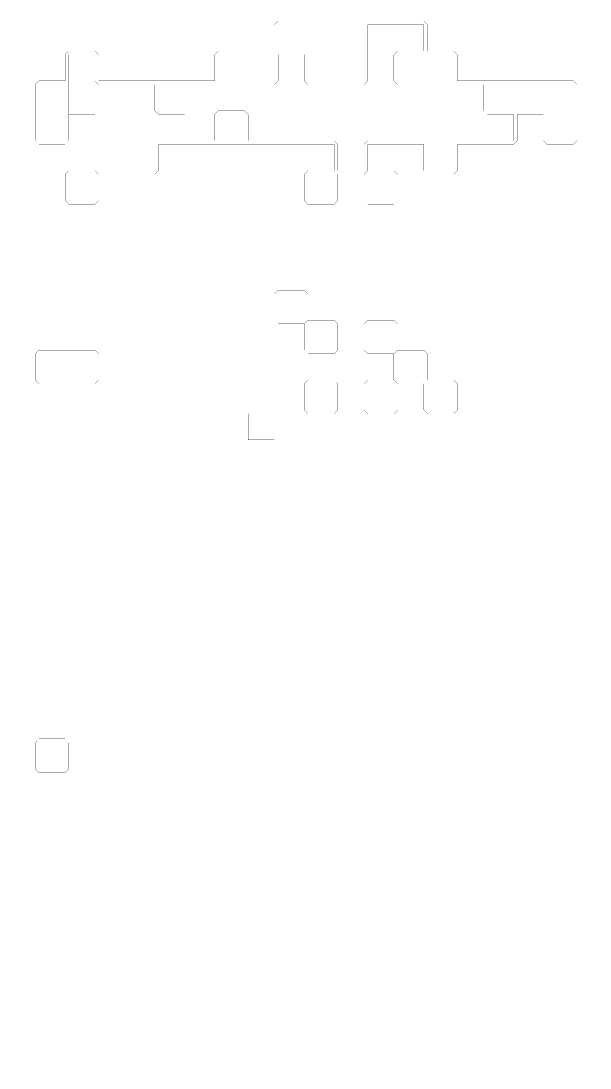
# Model space of a CAD drawing. Header units: metres. Extents: x 0 to 4990, y -4990 to 0.
# Drawn here: x 1594 to 3081, y -4990 to -2256 of the extents above; entities that cross this region are included whole.
import ezdxf

# ---------------------------------------------------------------- set-up
doc = ezdxf.new("R2010")
doc.units = ezdxf.units.M
for name, color, linetype in [('conductor', 1, 'Continuous'), ('dielectric', 8, 'Continuous'), ('substrate', 5, 'Continuous')]:
    doc.layers.add(name, color=color, linetype=linetype)

msp = doc.modelspace()

# ---------------------------------------------------------------- linework, layer by layer
at = {"layer": 'conductor', "const_width": 0.5}
msp.add_lwpolyline([(2500, -2265.625), (2500, -2275.390625), (2500, -2285.15625), (2500, -2294.921875), (2500, -2304.6875), (2500, -2314.453125), (2500, -2324.21875), (2500, -2333.984375), (2500, -2343.75), (2500, -2353.515625), (2500, -2363.28125), (2500, -2373.046875), (2500, -2382.8125), (2500, -2392.578125), (2500, -2402.34375), (2500, -2412.109375), (2490.234375, -2421.875), (2480.46875, -2421.875), (2470.703125, -2421.875), (2460.9375, -2421.875), (2451.171875, -2421.875), (2441.40625, -2421.875), (2431.640625, -2421.875), (2421.875, -2421.875), (2412.109375, -2421.875), (2402.34375, -2421.875), (2392.578125, -2421.875), (2382.8125, -2421.875), (2373.046875, -2421.875), (2363.28125, -2421.875), (2353.515625, -2421.875), (2343.75, -2421.875), (2333.984375, -2412.109375), (2333.984375, -2402.34375), (2333.984375, -2392.578125), (2333.984375, -2382.8125), (2333.984375, -2373.046875), (2333.984375, -2363.28125), (2333.984375, -2353.515625), (2333.984375, -2343.75), (2324.21875, -2343.75), (2314.453125, -2343.75), (2304.6875, -2343.75), (2294.921875, -2343.75), (2285.15625, -2343.75), (2275.390625, -2343.75), (2265.625, -2343.75), (2265.625, -2353.515625), (2265.625, -2363.28125), (2265.625, -2373.046875), (2265.625, -2382.8125), (2265.625, -2392.578125), (2265.625, -2402.34375), (2265.625, -2412.109375), (2255.859375, -2421.875), (2246.09375, -2421.875), (2236.328125, -2421.875), (2226.5625, -2421.875), (2216.796875, -2421.875), (2207.03125, -2421.875), (2197.265625, -2421.875), (2187.5, -2421.875), (2177.734375, -2421.875), (2167.96875, -2421.875), (2158.203125, -2421.875), (2148.4375, -2421.875), (2138.671875, -2421.875), (2128.90625, -2421.875), (2119.140625, -2421.875), (2109.375, -2421.875), (2099.609375, -2421.875), (2089.84375, -2421.875), (2080.078125, -2421.875), (2070.3125, -2421.875), (2060.546875, -2421.875), (2050.78125, -2421.875), (2041.015625, -2421.875), (2031.25, -2421.875), (2031.25, -2431.640625), (2031.25, -2441.40625), (2031.25, -2451.171875), (2031.25, -2460.9375), (2031.25, -2470.703125), (2031.25, -2480.46875), (2031.25, -2490.234375), (2021.484375, -2500), (2011.71875, -2500), (2001.953125, -2500), (1992.1875, -2500), (1982.421875, -2500), (1972.65625, -2500), (1962.890625, -2500), (1953.125, -2500), (1943.359375, -2490.234375), (1943.359375, -2480.46875), (1943.359375, -2470.703125), (1943.359375, -2460.9375), (1943.359375, -2451.171875), (1943.359375, -2441.40625), (1943.359375, -2431.640625), (1943.359375, -2421.875), (1933.59375, -2421.875), (1923.828125, -2421.875), (1914.0625, -2421.875), (1904.296875, -2421.875), (1894.53125, -2421.875), (1884.765625, -2421.875), (1875, -2421.875), (1865.234375, -2421.875), (1855.46875, -2421.875), (1845.703125, -2421.875), (1835.9375, -2421.875), (1826.171875, -2421.875), (1816.40625, -2421.875), (1806.640625, -2421.875), (1796.875, -2421.875), (1787.109375, -2412.109375), (1787.109375, -2402.34375), (1787.109375, -2392.578125), (1787.109375, -2382.8125), (1787.109375, -2373.046875), (1787.109375, -2363.28125), (1787.109375, -2353.515625), (1787.109375, -2343.75), (1777.34375, -2343.75), (1767.578125, -2343.75), (1757.8125, -2343.75), (1748.046875, -2343.75), (1738.28125, -2343.75), (1728.515625, -2343.75), (1718.75, -2343.75), (1718.75, -2353.515625), (1718.75, -2363.28125), (1718.75, -2373.046875), (1718.75, -2382.8125), (1718.75, -2392.578125), (1718.75, -2402.34375), (1718.75, -2412.109375), (1718.75, -2421.875), (1718.75, -2431.640625), (1718.75, -2441.40625), (1718.75, -2451.171875), (1718.75, -2460.9375), (1718.75, -2470.703125), (1718.75, -2480.46875), (1718.75, -2490.234375), (1718.75, -2500), (1718.75, -2509.765625), (1718.75, -2519.53125), (1718.75, -2529.296875), (1718.75, -2539.0625), (1718.75, -2548.828125), (1718.75, -2558.59375), (1718.75, -2568.359375), (1728.515625, -2568.359375), (1738.28125, -2568.359375), (1748.046875, -2568.359375), (1757.8125, -2568.359375), (1767.578125, -2568.359375), (1777.34375, -2568.359375), (1787.109375, -2568.359375), (1796.875, -2568.359375), (1806.640625, -2568.359375), (1816.40625, -2568.359375), (1826.171875, -2568.359375), (1835.9375, -2568.359375), (1845.703125, -2568.359375), (1855.46875, -2568.359375), (1865.234375, -2568.359375), (1875, -2568.359375), (1884.765625, -2568.359375), (1894.53125, -2568.359375), (1904.296875, -2568.359375), (1914.0625, -2568.359375), (1923.828125, -2568.359375), (1933.59375, -2568.359375), (1943.359375, -2568.359375), (1953.125, -2568.359375), (1962.890625, -2568.359375), (1972.65625, -2568.359375), (1982.421875, -2568.359375), (1992.1875, -2568.359375), (2001.953125, -2568.359375), (2011.71875, -2568.359375), (2021.484375, -2568.359375), (2031.25, -2568.359375), (2041.015625, -2568.359375), (2050.78125, -2568.359375), (2060.546875, -2568.359375), (2070.3125, -2568.359375), (2080.078125, -2568.359375), (2089.84375, -2568.359375), (2099.609375, -2568.359375), (2099.609375, -2558.59375), (2099.609375, -2548.828125), (2099.609375, -2539.0625), (2099.609375, -2529.296875), (2099.609375, -2519.53125), (2099.609375, -2509.765625), (2099.609375, -2500), (2109.375, -2490.234375), (2119.140625, -2490.234375), (2128.90625, -2490.234375), (2138.671875, -2490.234375), (2148.4375, -2490.234375), (2158.203125, -2490.234375), (2167.96875, -2490.234375), (2177.734375, -2490.234375), (2187.5, -2500), (2187.5, -2509.765625), (2187.5, -2519.53125), (2187.5, -2529.296875), (2187.5, -2539.0625), (2187.5, -2548.828125), (2187.5, -2558.59375), (2187.5, -2568.359375), (2197.265625, -2568.359375), (2207.03125, -2568.359375), (2216.796875, -2568.359375), (2226.5625, -2568.359375), (2236.328125, -2568.359375), (2246.09375, -2568.359375), (2255.859375, -2568.359375), (2265.625, -2568.359375), (2275.390625, -2568.359375), (2285.15625, -2568.359375), (2294.921875, -2568.359375), (2304.6875, -2568.359375), (2314.453125, -2568.359375), (2324.21875, -2568.359375), (2333.984375, -2568.359375), (2343.75, -2568.359375), (2353.515625, -2568.359375), (2363.28125, -2568.359375), (2373.046875, -2568.359375), (2382.8125, -2568.359375), (2392.578125, -2568.359375), (2402.34375, -2568.359375), (2412.109375, -2568.359375), (2421.875, -2578.125), (2421.875, -2587.890625), (2421.875, -2597.65625), (2421.875, -2607.421875), (2421.875, -2617.1875), (2421.875, -2626.953125), (2421.875, -2636.71875), (2421.875, -2646.484375), (2431.640625, -2646.484375), (2441.40625, -2646.484375), (2451.171875, -2646.484375), (2460.9375, -2646.484375), (2470.703125, -2646.484375), (2480.46875, -2646.484375), (2490.234375, -2646.484375), (2490.234375, -2636.71875), (2490.234375, -2626.953125), (2490.234375, -2617.1875), (2490.234375, -2607.421875), (2490.234375, -2597.65625), (2490.234375, -2587.890625), (2490.234375, -2578.125), (2500, -2568.359375), (2509.765625, -2568.359375), (2519.53125, -2568.359375), (2529.296875, -2568.359375), (2539.0625, -2568.359375), (2548.828125, -2568.359375), (2558.59375, -2568.359375), (2568.359375, -2568.359375), (2578.125, -2568.359375), (2587.890625, -2568.359375), (2597.65625, -2568.359375), (2607.421875, -2568.359375), (2617.1875, -2568.359375), (2626.953125, -2568.359375), (2636.71875, -2568.359375), (2646.484375, -2568.359375), (2656.25, -2568.359375), (2666.015625, -2568.359375), (2675.78125, -2568.359375), (2685.546875, -2568.359375), (2695.3125, -2568.359375), (2705.078125, -2568.359375), (2714.84375, -2568.359375), (2724.609375, -2568.359375), (2734.375, -2568.359375), (2744.140625, -2568.359375), (2753.90625, -2568.359375), (2763.671875, -2568.359375), (2773.4375, -2568.359375), (2783.203125, -2568.359375), (2792.96875, -2568.359375), (2802.734375, -2568.359375), (2812.5, -2568.359375), (2822.265625, -2568.359375), (2832.03125, -2568.359375), (2841.796875, -2568.359375), (2851.5625, -2568.359375), (2861.328125, -2568.359375), (2871.09375, -2568.359375), (2880.859375, -2568.359375), (2880.859375, -2558.59375), (2880.859375, -2548.828125), (2880.859375, -2539.0625), (2880.859375, -2529.296875), (2880.859375, -2519.53125), (2880.859375, -2509.765625), (2880.859375, -2500), (2871.09375, -2500), (2861.328125, -2500), (2851.5625, -2500), (2841.796875, -2500), (2832.03125, -2500), (2822.265625, -2500), (2812.5, -2500), (2802.734375, -2490.234375), (2802.734375, -2480.46875), (2802.734375, -2470.703125), (2802.734375, -2460.9375), (2802.734375, -2451.171875), (2802.734375, -2441.40625), (2802.734375, -2431.640625), (2802.734375, -2421.875), (2792.96875, -2421.875), (2783.203125, -2421.875), (2773.4375, -2421.875), (2763.671875, -2421.875), (2753.90625, -2421.875), (2744.140625, -2421.875), (2734.375, -2421.875), (2724.609375, -2421.875), (2714.84375, -2421.875), (2705.078125, -2421.875), (2695.3125, -2421.875), (2685.546875, -2421.875), (2675.78125, -2421.875), (2666.015625, -2421.875), (2656.25, -2421.875), (2646.484375, -2421.875), (2636.71875, -2421.875), (2626.953125, -2421.875), (2617.1875, -2421.875), (2607.421875, -2421.875), (2597.65625, -2421.875), (2587.890625, -2421.875), (2578.125, -2421.875), (2568.359375, -2412.109375), (2568.359375, -2402.34375), (2568.359375, -2392.578125), (2568.359375, -2382.8125), (2568.359375, -2373.046875), (2568.359375, -2363.28125), (2568.359375, -2353.515625), (2568.359375, -2343.75), (2578.125, -2333.984375), (2587.890625, -2333.984375), (2597.65625, -2333.984375), (2607.421875, -2333.984375), (2617.1875, -2333.984375), (2626.953125, -2333.984375), (2636.71875, -2333.984375), (2646.484375, -2333.984375), (2646.484375, -2324.21875), (2646.484375, -2314.453125), (2646.484375, -2304.6875), (2646.484375, -2294.921875), (2646.484375, -2285.15625), (2646.484375, -2275.390625), (2646.484375, -2265.625), (2636.71875, -2265.625), (2626.953125, -2265.625), (2617.1875, -2265.625), (2607.421875, -2265.625), (2597.65625, -2265.625), (2587.890625, -2265.625), (2578.125, -2265.625), (2568.359375, -2265.625), (2558.59375, -2265.625), (2548.828125, -2265.625), (2539.0625, -2265.625), (2529.296875, -2265.625), (2519.53125, -2265.625), (2509.765625, -2265.625)], close=True, dxfattribs=at)
at = {"layer": 'dielectric', "const_width": 0.5}
for points in [[(1718.75, -2500), (1718.75, -2509.765625), (1718.75, -2519.53125), (1718.75, -2529.296875), (1718.75, -2539.0625), (1718.75, -2548.828125), (1718.75, -2558.59375), (1718.75, -2568.359375), (1728.515625, -2568.359375), (1738.28125, -2568.359375), (1748.046875, -2568.359375), (1757.8125, -2568.359375), (1767.578125, -2568.359375), (1777.34375, -2568.359375), (1787.109375, -2568.359375), (1787.109375, -2558.59375), (1787.109375, -2548.828125), (1787.109375, -2539.0625), (1787.109375, -2529.296875), (1787.109375, -2519.53125), (1787.109375, -2509.765625), (1787.109375, -2500), (1777.34375, -2500), (1767.578125, -2500), (1757.8125, -2500), (1748.046875, -2500), (1738.28125, -2500), (1728.515625, -2500)], [(2187.5, -3281.25), (2187.5, -3291.015625), (2187.5, -3300.78125), (2187.5, -3310.546875), (2187.5, -3320.3125), (2187.5, -3330.078125), (2187.5, -3339.84375), (2187.5, -3349.609375), (2197.265625, -3349.609375), (2207.03125, -3349.609375), (2216.796875, -3349.609375), (2226.5625, -3349.609375), (2236.328125, -3349.609375), (2246.09375, -3349.609375), (2255.859375, -3349.609375), (2255.859375, -3339.84375), (2255.859375, -3330.078125), (2255.859375, -3320.3125), (2255.859375, -3310.546875), (2255.859375, -3300.78125), (2255.859375, -3291.015625), (2255.859375, -3281.25), (2246.09375, -3281.25), (2236.328125, -3281.25), (2226.5625, -3281.25), (2216.796875, -3281.25), (2207.03125, -3281.25), (2197.265625, -3281.25)]]:
    msp.add_lwpolyline(points, close=True, dxfattribs=at)
at = {"layer": 'substrate', "const_width": 0.5}
for points in [[(2255.859375, -2265.625), (2265.625, -2255.859375), (2275.390625, -2255.859375), (2285.15625, -2255.859375), (2294.921875, -2255.859375), (2304.6875, -2255.859375), (2314.453125, -2255.859375), (2324.21875, -2255.859375), (2333.984375, -2255.859375), (2343.75, -2255.859375), (2353.515625, -2255.859375), (2363.28125, -2255.859375), (2373.046875, -2255.859375), (2382.8125, -2255.859375), (2392.578125, -2255.859375), (2402.34375, -2255.859375), (2412.109375, -2255.859375), (2421.875, -2255.859375), (2431.640625, -2255.859375), (2441.40625, -2255.859375), (2451.171875, -2255.859375), (2460.9375, -2255.859375), (2470.703125, -2255.859375), (2480.46875, -2255.859375), (2490.234375, -2255.859375), (2500, -2255.859375), (2509.765625, -2255.859375), (2519.53125, -2255.859375), (2529.296875, -2255.859375), (2539.0625, -2255.859375), (2548.828125, -2255.859375), (2558.59375, -2255.859375), (2568.359375, -2255.859375), (2578.125, -2255.859375), (2587.890625, -2255.859375), (2597.65625, -2255.859375), (2607.421875, -2255.859375), (2617.1875, -2255.859375), (2626.953125, -2255.859375), (2636.71875, -2255.859375), (2646.484375, -2255.859375), (2656.25, -2265.625), (2656.25, -2275.390625), (2656.25, -2285.15625), (2656.25, -2294.921875), (2656.25, -2304.6875), (2656.25, -2314.453125), (2656.25, -2324.21875), (2656.25, -2333.984375), (2666.015625, -2333.984375), (2675.78125, -2333.984375), (2685.546875, -2333.984375), (2695.3125, -2333.984375), (2705.078125, -2333.984375), (2714.84375, -2333.984375), (2724.609375, -2333.984375), (2734.375, -2343.75), (2734.375, -2353.515625), (2734.375, -2363.28125), (2734.375, -2373.046875), (2734.375, -2382.8125), (2734.375, -2392.578125), (2734.375, -2402.34375), (2734.375, -2412.109375), (2744.140625, -2412.109375), (2753.90625, -2412.109375), (2763.671875, -2412.109375), (2773.4375, -2412.109375), (2783.203125, -2412.109375), (2792.96875, -2412.109375), (2802.734375, -2412.109375), (2812.5, -2412.109375), (2822.265625, -2412.109375), (2832.03125, -2412.109375), (2841.796875, -2412.109375), (2851.5625, -2412.109375), (2861.328125, -2412.109375), (2871.09375, -2412.109375), (2880.859375, -2412.109375), (2890.625, -2412.109375), (2900.390625, -2412.109375), (2910.15625, -2412.109375), (2919.921875, -2412.109375), (2929.6875, -2412.109375), (2939.453125, -2412.109375), (2949.21875, -2412.109375), (2958.984375, -2412.109375), (2968.75, -2412.109375), (2978.515625, -2412.109375), (2988.28125, -2412.109375), (2998.046875, -2412.109375), (3007.8125, -2412.109375), (3017.578125, -2412.109375), (3027.34375, -2412.109375), (3037.109375, -2412.109375), (3046.875, -2421.875), (3046.875, -2431.640625), (3046.875, -2441.40625), (3046.875, -2451.171875), (3046.875, -2460.9375), (3046.875, -2470.703125), (3046.875, -2480.46875), (3046.875, -2490.234375), (3046.875, -2500), (3046.875, -2509.765625), (3046.875, -2519.53125), (3046.875, -2529.296875), (3046.875, -2539.0625), (3046.875, -2548.828125), (3046.875, -2558.59375), (3046.875, -2568.359375), (3037.109375, -2578.125), (3027.34375, -2578.125), (3017.578125, -2578.125), (3007.8125, -2578.125), (2998.046875, -2578.125), (2988.28125, -2578.125), (2978.515625, -2578.125), (2968.75, -2578.125), (2958.984375, -2568.359375), (2958.984375, -2558.59375), (2958.984375, -2548.828125), (2958.984375, -2539.0625), (2958.984375, -2529.296875), (2958.984375, -2519.53125), (2958.984375, -2509.765625), (2958.984375, -2500), (2949.21875, -2500), (2939.453125, -2500), (2929.6875, -2500), (2919.921875, -2500), (2910.15625, -2500), (2900.390625, -2500), (2890.625, -2500), (2890.625, -2509.765625), (2890.625, -2519.53125), (2890.625, -2529.296875), (2890.625, -2539.0625), (2890.625, -2548.828125), (2890.625, -2558.59375), (2890.625, -2568.359375), (2880.859375, -2578.125), (2871.09375, -2578.125), (2861.328125, -2578.125), (2851.5625, -2578.125), (2841.796875, -2578.125), (2832.03125, -2578.125), (2822.265625, -2578.125), (2812.5, -2578.125), (2802.734375, -2578.125), (2792.96875, -2578.125), (2783.203125, -2578.125), (2773.4375, -2578.125), (2763.671875, -2578.125), (2753.90625, -2578.125), (2744.140625, -2578.125), (2734.375, -2578.125), (2734.375, -2587.890625), (2734.375, -2597.65625), (2734.375, -2607.421875), (2734.375, -2617.1875), (2734.375, -2626.953125), (2734.375, -2636.71875), (2734.375, -2646.484375), (2724.609375, -2656.25), (2714.84375, -2656.25), (2705.078125, -2656.25), (2695.3125, -2656.25), (2685.546875, -2656.25), (2675.78125, -2656.25), (2666.015625, -2656.25), (2656.25, -2656.25), (2646.484375, -2646.484375), (2646.484375, -2636.71875), (2646.484375, -2626.953125), (2646.484375, -2617.1875), (2646.484375, -2607.421875), (2646.484375, -2597.65625), (2646.484375, -2587.890625), (2646.484375, -2578.125), (2636.71875, -2578.125), (2626.953125, -2578.125), (2617.1875, -2578.125), (2607.421875, -2578.125), (2597.65625, -2578.125), (2587.890625, -2578.125), (2578.125, -2578.125), (2568.359375, -2578.125), (2558.59375, -2578.125), (2548.828125, -2578.125), (2539.0625, -2578.125), (2529.296875, -2578.125), (2519.53125, -2578.125), (2509.765625, -2578.125), (2500, -2578.125), (2500, -2587.890625), (2500, -2597.65625), (2500, -2607.421875), (2500, -2617.1875), (2500, -2626.953125), (2500, -2636.71875), (2500, -2646.484375), (2490.234375, -2656.25), (2480.46875, -2656.25), (2470.703125, -2656.25), (2460.9375, -2656.25), (2451.171875, -2656.25), (2441.40625, -2656.25), (2431.640625, -2656.25), (2421.875, -2656.25), (2412.109375, -2646.484375), (2412.109375, -2636.71875), (2412.109375, -2626.953125), (2412.109375, -2617.1875), (2412.109375, -2607.421875), (2412.109375, -2597.65625), (2412.109375, -2587.890625), (2412.109375, -2578.125), (2402.34375, -2578.125), (2392.578125, -2578.125), (2382.8125, -2578.125), (2373.046875, -2578.125), (2363.28125, -2578.125), (2353.515625, -2578.125), (2343.75, -2578.125), (2333.984375, -2578.125), (2324.21875, -2578.125), (2314.453125, -2578.125), (2304.6875, -2578.125), (2294.921875, -2578.125), (2285.15625, -2578.125), (2275.390625, -2578.125), (2265.625, -2578.125), (2255.859375, -2578.125), (2246.09375, -2578.125), (2236.328125, -2578.125), (2226.5625, -2578.125), (2216.796875, -2578.125), (2207.03125, -2578.125), (2197.265625, -2578.125), (2187.5, -2578.125), (2177.734375, -2578.125), (2167.96875, -2578.125), (2158.203125, -2578.125), (2148.4375, -2578.125), (2138.671875, -2578.125), (2128.90625, -2578.125), (2119.140625, -2578.125), (2109.375, -2578.125), (2099.609375, -2578.125), (2089.84375, -2578.125), (2080.078125, -2578.125), (2070.3125, -2578.125), (2060.546875, -2578.125), (2050.78125, -2578.125), (2041.015625, -2578.125), (2031.25, -2578.125), (2021.484375, -2578.125), (2011.71875, -2578.125), (2001.953125, -2578.125), (1992.1875, -2578.125), (1982.421875, -2578.125), (1972.65625, -2578.125), (1962.890625, -2578.125), (1953.125, -2578.125), (1953.125, -2587.890625), (1953.125, -2597.65625), (1953.125, -2607.421875), (1953.125, -2617.1875), (1953.125, -2626.953125), (1953.125, -2636.71875), (1953.125, -2646.484375), (1943.359375, -2656.25), (1933.59375, -2656.25), (1923.828125, -2656.25), (1914.0625, -2656.25), (1904.296875, -2656.25), (1894.53125, -2656.25), (1884.765625, -2656.25), (1875, -2656.25), (1865.234375, -2656.25), (1855.46875, -2656.25), (1845.703125, -2656.25), (1835.9375, -2656.25), (1826.171875, -2656.25), (1816.40625, -2656.25), (1806.640625, -2656.25), (1796.875, -2656.25), (1787.109375, -2646.484375), (1787.109375, -2636.71875), (1787.109375, -2626.953125), (1787.109375, -2617.1875), (1787.109375, -2607.421875), (1787.109375, -2597.65625), (1787.109375, -2587.890625), (1787.109375, -2578.125), (1787.109375, -2568.359375), (1787.109375, -2558.59375), (1787.109375, -2548.828125), (1787.109375, -2539.0625), (1787.109375, -2529.296875), (1787.109375, -2519.53125), (1787.109375, -2509.765625), (1787.109375, -2500), (1777.34375, -2500), (1767.578125, -2500), (1757.8125, -2500), (1748.046875, -2500), (1738.28125, -2500), (1728.515625, -2500), (1718.75, -2500), (1718.75, -2509.765625), (1718.75, -2519.53125), (1718.75, -2529.296875), (1718.75, -2539.0625), (1718.75, -2548.828125), (1718.75, -2558.59375), (1718.75, -2568.359375), (1708.984375, -2578.125), (1699.21875, -2578.125), (1689.453125, -2578.125), (1679.6875, -2578.125), (1669.921875, -2578.125), (1660.15625, -2578.125), (1650.390625, -2578.125), (1640.625, -2578.125), (1630.859375, -2568.359375), (1630.859375, -2558.59375), (1630.859375, -2548.828125), (1630.859375, -2539.0625), (1630.859375, -2529.296875), (1630.859375, -2519.53125), (1630.859375, -2509.765625), (1630.859375, -2500), (1630.859375, -2490.234375), (1630.859375, -2480.46875), (1630.859375, -2470.703125), (1630.859375, -2460.9375), (1630.859375, -2451.171875), (1630.859375, -2441.40625), (1630.859375, -2431.640625), (1630.859375, -2421.875), (1640.625, -2412.109375), (1650.390625, -2412.109375), (1660.15625, -2412.109375), (1669.921875, -2412.109375), (1679.6875, -2412.109375), (1689.453125, -2412.109375), (1699.21875, -2412.109375), (1708.984375, -2412.109375), (1708.984375, -2402.34375), (1708.984375, -2392.578125), (1708.984375, -2382.8125), (1708.984375, -2373.046875), (1708.984375, -2363.28125), (1708.984375, -2353.515625), (1708.984375, -2343.75), (1718.75, -2333.984375), (1728.515625, -2333.984375), (1738.28125, -2333.984375), (1748.046875, -2333.984375), (1757.8125, -2333.984375), (1767.578125, -2333.984375), (1777.34375, -2333.984375), (1787.109375, -2333.984375), (1796.875, -2343.75), (1796.875, -2353.515625), (1796.875, -2363.28125), (1796.875, -2373.046875), (1796.875, -2382.8125), (1796.875, -2392.578125), (1796.875, -2402.34375), (1796.875, -2412.109375), (1806.640625, -2412.109375), (1816.40625, -2412.109375), (1826.171875, -2412.109375), (1835.9375, -2412.109375), (1845.703125, -2412.109375), (1855.46875, -2412.109375), (1865.234375, -2412.109375), (1875, -2412.109375), (1884.765625, -2412.109375), (1894.53125, -2412.109375), (1904.296875, -2412.109375), (1914.0625, -2412.109375), (1923.828125, -2412.109375), (1933.59375, -2412.109375), (1943.359375, -2412.109375), (1953.125, -2412.109375), (1962.890625, -2412.109375), (1972.65625, -2412.109375), (1982.421875, -2412.109375), (1992.1875, -2412.109375), (2001.953125, -2412.109375), (2011.71875, -2412.109375), (2021.484375, -2412.109375), (2031.25, -2412.109375), (2041.015625, -2412.109375), (2050.78125, -2412.109375), (2060.546875, -2412.109375), (2070.3125, -2412.109375), (2080.078125, -2412.109375), (2089.84375, -2412.109375), (2099.609375, -2412.109375), (2099.609375, -2402.34375), (2099.609375, -2392.578125), (2099.609375, -2382.8125), (2099.609375, -2373.046875), (2099.609375, -2363.28125), (2099.609375, -2353.515625), (2099.609375, -2343.75), (2109.375, -2333.984375), (2119.140625, -2333.984375), (2128.90625, -2333.984375), (2138.671875, -2333.984375), (2148.4375, -2333.984375), (2158.203125, -2333.984375), (2167.96875, -2333.984375), (2177.734375, -2333.984375), (2187.5, -2333.984375), (2197.265625, -2333.984375), (2207.03125, -2333.984375), (2216.796875, -2333.984375), (2226.5625, -2333.984375), (2236.328125, -2333.984375), (2246.09375, -2333.984375), (2255.859375, -2333.984375), (2255.859375, -2324.21875), (2255.859375, -2314.453125), (2255.859375, -2304.6875), (2255.859375, -2294.921875), (2255.859375, -2285.15625), (2255.859375, -2275.390625)], [(1708.984375, -2656.25), (1718.75, -2646.484375), (1728.515625, -2646.484375), (1738.28125, -2646.484375), (1748.046875, -2646.484375), (1757.8125, -2646.484375), (1767.578125, -2646.484375), (1777.34375, -2646.484375), (1787.109375, -2646.484375), (1796.875, -2656.25), (1796.875, -2666.015625), (1796.875, -2675.78125), (1796.875, -2685.546875), (1796.875, -2695.3125), (1796.875, -2705.078125), (1796.875, -2714.84375), (1796.875, -2724.609375), (1787.109375, -2734.375), (1777.34375, -2734.375), (1767.578125, -2734.375), (1757.8125, -2734.375), (1748.046875, -2734.375), (1738.28125, -2734.375), (1728.515625, -2734.375), (1718.75, -2734.375), (1708.984375, -2724.609375), (1708.984375, -2714.84375), (1708.984375, -2705.078125), (1708.984375, -2695.3125), (1708.984375, -2685.546875), (1708.984375, -2675.78125), (1708.984375, -2666.015625)], [(2333.984375, -2656.25), (2343.75, -2646.484375), (2353.515625, -2646.484375), (2363.28125, -2646.484375), (2373.046875, -2646.484375), (2382.8125, -2646.484375), (2392.578125, -2646.484375), (2402.34375, -2646.484375), (2412.109375, -2646.484375), (2421.875, -2656.25), (2421.875, -2666.015625), (2421.875, -2675.78125), (2421.875, -2685.546875), (2421.875, -2695.3125), (2421.875, -2705.078125), (2421.875, -2714.84375), (2421.875, -2724.609375), (2412.109375, -2734.375), (2402.34375, -2734.375), (2392.578125, -2734.375), (2382.8125, -2734.375), (2373.046875, -2734.375), (2363.28125, -2734.375), (2353.515625, -2734.375), (2343.75, -2734.375), (2333.984375, -2724.609375), (2333.984375, -2714.84375), (2333.984375, -2705.078125), (2333.984375, -2695.3125), (2333.984375, -2685.546875), (2333.984375, -2675.78125), (2333.984375, -2666.015625)], [(2490.234375, -2656.25), (2500, -2646.484375), (2509.765625, -2646.484375), (2519.53125, -2646.484375), (2529.296875, -2646.484375), (2539.0625, -2646.484375), (2548.828125, -2646.484375), (2558.59375, -2646.484375), (2568.359375, -2646.484375), (2578.125, -2656.25), (2578.125, -2666.015625), (2578.125, -2675.78125), (2578.125, -2685.546875), (2578.125, -2695.3125), (2578.125, -2705.078125), (2578.125, -2714.84375), (2578.125, -2724.609375), (2568.359375, -2734.375), (2558.59375, -2734.375), (2548.828125, -2734.375), (2539.0625, -2734.375), (2529.296875, -2734.375), (2519.53125, -2734.375), (2509.765625, -2734.375), (2500, -2734.375), (2490.234375, -2724.609375), (2490.234375, -2714.84375), (2490.234375, -2705.078125), (2490.234375, -2695.3125), (2490.234375, -2685.546875), (2490.234375, -2675.78125), (2490.234375, -2666.015625)], [(2255.859375, -2968.75), (2265.625, -2958.984375), (2275.390625, -2958.984375), (2285.15625, -2958.984375), (2294.921875, -2958.984375), (2304.6875, -2958.984375), (2314.453125, -2958.984375), (2324.21875, -2958.984375), (2333.984375, -2958.984375), (2343.75, -2968.75), (2343.75, -2978.515625), (2343.75, -2988.28125), (2343.75, -2998.046875), (2343.75, -3007.8125), (2343.75, -3017.578125), (2343.75, -3027.34375), (2343.75, -3037.109375), (2333.984375, -3046.875), (2324.21875, -3046.875), (2314.453125, -3046.875), (2304.6875, -3046.875), (2294.921875, -3046.875), (2285.15625, -3046.875), (2275.390625, -3046.875), (2265.625, -3046.875), (2255.859375, -3037.109375), (2255.859375, -3027.34375), (2255.859375, -3017.578125), (2255.859375, -3007.8125), (2255.859375, -2998.046875), (2255.859375, -2988.28125), (2255.859375, -2978.515625)], [(2333.984375, -3046.875), (2343.75, -3037.109375), (2353.515625, -3037.109375), (2363.28125, -3037.109375), (2373.046875, -3037.109375), (2382.8125, -3037.109375), (2392.578125, -3037.109375), (2402.34375, -3037.109375), (2412.109375, -3037.109375), (2421.875, -3046.875), (2421.875, -3056.640625), (2421.875, -3066.40625), (2421.875, -3076.171875), (2421.875, -3085.9375), (2421.875, -3095.703125), (2421.875, -3105.46875), (2421.875, -3115.234375), (2412.109375, -3125), (2402.34375, -3125), (2392.578125, -3125), (2382.8125, -3125), (2373.046875, -3125), (2363.28125, -3125), (2353.515625, -3125), (2343.75, -3125), (2333.984375, -3115.234375), (2333.984375, -3105.46875), (2333.984375, -3095.703125), (2333.984375, -3085.9375), (2333.984375, -3076.171875), (2333.984375, -3066.40625), (2333.984375, -3056.640625)], [(2490.234375, -3046.875), (2500, -3037.109375), (2509.765625, -3037.109375), (2519.53125, -3037.109375), (2529.296875, -3037.109375), (2539.0625, -3037.109375), (2548.828125, -3037.109375), (2558.59375, -3037.109375), (2568.359375, -3037.109375), (2578.125, -3046.875), (2578.125, -3056.640625), (2578.125, -3066.40625), (2578.125, -3076.171875), (2578.125, -3085.9375), (2578.125, -3095.703125), (2578.125, -3105.46875), (2578.125, -3115.234375), (2568.359375, -3125), (2558.59375, -3125), (2548.828125, -3125), (2539.0625, -3125), (2529.296875, -3125), (2519.53125, -3125), (2509.765625, -3125), (2500, -3125), (2490.234375, -3115.234375), (2490.234375, -3105.46875), (2490.234375, -3095.703125), (2490.234375, -3085.9375), (2490.234375, -3076.171875), (2490.234375, -3066.40625), (2490.234375, -3056.640625)], [(1630.859375, -3125), (1640.625, -3115.234375), (1650.390625, -3115.234375), (1660.15625, -3115.234375), (1669.921875, -3115.234375), (1679.6875, -3115.234375), (1689.453125, -3115.234375), (1699.21875, -3115.234375), (1708.984375, -3115.234375), (1718.75, -3115.234375), (1728.515625, -3115.234375), (1738.28125, -3115.234375), (1748.046875, -3115.234375), (1757.8125, -3115.234375), (1767.578125, -3115.234375), (1777.34375, -3115.234375), (1787.109375, -3115.234375), (1796.875, -3125), (1796.875, -3134.765625), (1796.875, -3144.53125), (1796.875, -3154.296875), (1796.875, -3164.0625), (1796.875, -3173.828125), (1796.875, -3183.59375), (1796.875, -3193.359375), (1787.109375, -3203.125), (1777.34375, -3203.125), (1767.578125, -3203.125), (1757.8125, -3203.125), (1748.046875, -3203.125), (1738.28125, -3203.125), (1728.515625, -3203.125), (1718.75, -3203.125), (1708.984375, -3203.125), (1699.21875, -3203.125), (1689.453125, -3203.125), (1679.6875, -3203.125), (1669.921875, -3203.125), (1660.15625, -3203.125), (1650.390625, -3203.125), (1640.625, -3203.125), (1630.859375, -3193.359375), (1630.859375, -3183.59375), (1630.859375, -3173.828125), (1630.859375, -3164.0625), (1630.859375, -3154.296875), (1630.859375, -3144.53125), (1630.859375, -3134.765625)], [(2568.359375, -3125), (2578.125, -3115.234375), (2587.890625, -3115.234375), (2597.65625, -3115.234375), (2607.421875, -3115.234375), (2617.1875, -3115.234375), (2626.953125, -3115.234375), (2636.71875, -3115.234375), (2646.484375, -3115.234375), (2656.25, -3125), (2656.25, -3134.765625), (2656.25, -3144.53125), (2656.25, -3154.296875), (2656.25, -3164.0625), (2656.25, -3173.828125), (2656.25, -3183.59375), (2656.25, -3193.359375), (2646.484375, -3203.125), (2636.71875, -3203.125), (2626.953125, -3203.125), (2617.1875, -3203.125), (2607.421875, -3203.125), (2597.65625, -3203.125), (2587.890625, -3203.125), (2578.125, -3203.125), (2568.359375, -3193.359375), (2568.359375, -3183.59375), (2568.359375, -3173.828125), (2568.359375, -3164.0625), (2568.359375, -3154.296875), (2568.359375, -3144.53125), (2568.359375, -3134.765625)], [(2333.984375, -3203.125), (2343.75, -3193.359375), (2353.515625, -3193.359375), (2363.28125, -3193.359375), (2373.046875, -3193.359375), (2382.8125, -3193.359375), (2392.578125, -3193.359375), (2402.34375, -3193.359375), (2412.109375, -3193.359375), (2421.875, -3203.125), (2421.875, -3212.890625), (2421.875, -3222.65625), (2421.875, -3232.421875), (2421.875, -3242.1875), (2421.875, -3251.953125), (2421.875, -3261.71875), (2421.875, -3271.484375), (2412.109375, -3281.25), (2402.34375, -3281.25), (2392.578125, -3281.25), (2382.8125, -3281.25), (2373.046875, -3281.25), (2363.28125, -3281.25), (2353.515625, -3281.25), (2343.75, -3281.25), (2333.984375, -3271.484375), (2333.984375, -3261.71875), (2333.984375, -3251.953125), (2333.984375, -3242.1875), (2333.984375, -3232.421875), (2333.984375, -3222.65625), (2333.984375, -3212.890625)], [(2490.234375, -3203.125), (2500, -3193.359375), (2509.765625, -3193.359375), (2519.53125, -3193.359375), (2529.296875, -3193.359375), (2539.0625, -3193.359375), (2548.828125, -3193.359375), (2558.59375, -3193.359375), (2568.359375, -3193.359375), (2578.125, -3203.125), (2578.125, -3212.890625), (2578.125, -3222.65625), (2578.125, -3232.421875), (2578.125, -3242.1875), (2578.125, -3251.953125), (2578.125, -3261.71875), (2578.125, -3271.484375), (2568.359375, -3281.25), (2558.59375, -3281.25), (2548.828125, -3281.25), (2539.0625, -3281.25), (2529.296875, -3281.25), (2519.53125, -3281.25), (2509.765625, -3281.25), (2500, -3281.25), (2490.234375, -3271.484375), (2490.234375, -3261.71875), (2490.234375, -3251.953125), (2490.234375, -3242.1875), (2490.234375, -3232.421875), (2490.234375, -3222.65625), (2490.234375, -3212.890625)], [(2646.484375, -3203.125), (2656.25, -3193.359375), (2666.015625, -3193.359375), (2675.78125, -3193.359375), (2685.546875, -3193.359375), (2695.3125, -3193.359375), (2705.078125, -3193.359375), (2714.84375, -3193.359375), (2724.609375, -3193.359375), (2734.375, -3203.125), (2734.375, -3212.890625), (2734.375, -3222.65625), (2734.375, -3232.421875), (2734.375, -3242.1875), (2734.375, -3251.953125), (2734.375, -3261.71875), (2734.375, -3271.484375), (2724.609375, -3281.25), (2714.84375, -3281.25), (2705.078125, -3281.25), (2695.3125, -3281.25), (2685.546875, -3281.25), (2675.78125, -3281.25), (2666.015625, -3281.25), (2656.25, -3281.25), (2646.484375, -3271.484375), (2646.484375, -3261.71875), (2646.484375, -3251.953125), (2646.484375, -3242.1875), (2646.484375, -3232.421875), (2646.484375, -3222.65625), (2646.484375, -3212.890625)], [(1630.859375, -4140.625), (1640.625, -4130.859375), (1650.390625, -4130.859375), (1660.15625, -4130.859375), (1669.921875, -4130.859375), (1679.6875, -4130.859375), (1689.453125, -4130.859375), (1699.21875, -4130.859375), (1708.984375, -4130.859375), (1718.75, -4140.625), (1718.75, -4150.390625), (1718.75, -4160.15625), (1718.75, -4169.921875), (1718.75, -4179.6875), (1718.75, -4189.453125), (1718.75, -4199.21875), (1718.75, -4208.984375), (1708.984375, -4218.75), (1699.21875, -4218.75), (1689.453125, -4218.75), (1679.6875, -4218.75), (1669.921875, -4218.75), (1660.15625, -4218.75), (1650.390625, -4218.75), (1640.625, -4218.75), (1630.859375, -4208.984375), (1630.859375, -4199.21875), (1630.859375, -4189.453125), (1630.859375, -4179.6875), (1630.859375, -4169.921875), (1630.859375, -4160.15625), (1630.859375, -4150.390625)]]:
    msp.add_lwpolyline(points, close=True, dxfattribs=at)
msp.add_lwpolyline([(1591.796875, -4990.234375), (1601.5625, -4990.234375), (1611.328125, -4990.234375), (1621.09375, -4990.234375), (1630.859375, -4990.234375), (1640.625, -4990.234375), (1650.390625, -4990.234375), (1660.15625, -4990.234375), (1669.921875, -4990.234375), (1679.6875, -4990.234375), (1689.453125, -4990.234375), (1699.21875, -4990.234375), (1708.984375, -4990.234375), (1718.75, -4990.234375), (1728.515625, -4990.234375), (1738.28125, -4990.234375), (1748.046875, -4990.234375), (1757.8125, -4990.234375), (1767.578125, -4990.234375), (1777.34375, -4990.234375), (1787.109375, -4990.234375), (1796.875, -4990.234375), (1806.640625, -4990.234375), (1816.40625, -4990.234375), (1826.171875, -4990.234375), (1835.9375, -4990.234375), (1845.703125, -4990.234375), (1855.46875, -4990.234375), (1865.234375, -4990.234375), (1875, -4990.234375), (1884.765625, -4990.234375), (1894.53125, -4990.234375), (1904.296875, -4990.234375), (1914.0625, -4990.234375), (1923.828125, -4990.234375), (1933.59375, -4990.234375), (1943.359375, -4990.234375), (1953.125, -4990.234375), (1962.890625, -4990.234375), (1972.65625, -4990.234375), (1982.421875, -4990.234375), (1992.1875, -4990.234375), (2001.953125, -4990.234375), (2011.71875, -4990.234375), (2021.484375, -4990.234375), (2031.25, -4990.234375), (2041.015625, -4990.234375), (2050.78125, -4990.234375), (2060.546875, -4990.234375), (2070.3125, -4990.234375), (2080.078125, -4990.234375), (2089.84375, -4990.234375), (2099.609375, -4990.234375), (2109.375, -4990.234375), (2119.140625, -4990.234375), (2128.90625, -4990.234375), (2138.671875, -4990.234375), (2148.4375, -4990.234375), (2158.203125, -4990.234375), (2167.96875, -4990.234375), (2177.734375, -4990.234375), (2187.5, -4990.234375), (2197.265625, -4990.234375), (2207.03125, -4990.234375), (2216.796875, -4990.234375), (2226.5625, -4990.234375), (2236.328125, -4990.234375), (2246.09375, -4990.234375), (2255.859375, -4990.234375), (2265.625, -4990.234375), (2275.390625, -4990.234375), (2285.15625, -4990.234375), (2294.921875, -4990.234375), (2304.6875, -4990.234375), (2314.453125, -4990.234375), (2324.21875, -4990.234375), (2333.984375, -4990.234375), (2343.75, -4990.234375), (2353.515625, -4990.234375), (2363.28125, -4990.234375), (2373.046875, -4990.234375), (2382.8125, -4990.234375), (2392.578125, -4990.234375), (2402.34375, -4990.234375), (2412.109375, -4990.234375), (2421.875, -4990.234375), (2431.640625, -4990.234375), (2441.40625, -4990.234375), (2451.171875, -4990.234375), (2460.9375, -4990.234375), (2470.703125, -4990.234375), (2480.46875, -4990.234375), (2490.234375, -4990.234375), (2500, -4990.234375), (2509.765625, -4990.234375), (2519.53125, -4990.234375), (2529.296875, -4990.234375), (2539.0625, -4990.234375), (2548.828125, -4990.234375), (2558.59375, -4990.234375), (2568.359375, -4990.234375), (2578.125, -4990.234375), (2587.890625, -4990.234375), (2597.65625, -4990.234375), (2607.421875, -4990.234375), (2617.1875, -4990.234375), (2626.953125, -4990.234375), (2636.71875, -4990.234375), (2646.484375, -4990.234375), (2656.25, -4990.234375), (2666.015625, -4990.234375), (2675.78125, -4990.234375), (2685.546875, -4990.234375), (2695.3125, -4990.234375), (2705.078125, -4990.234375), (2714.84375, -4990.234375), (2724.609375, -4990.234375), (2734.375, -4990.234375), (2744.140625, -4990.234375), (2753.90625, -4990.234375), (2763.671875, -4990.234375), (2773.4375, -4990.234375), (2783.203125, -4990.234375), (2792.96875, -4990.234375), (2802.734375, -4990.234375), (2812.5, -4990.234375), (2822.265625, -4990.234375), (2832.03125, -4990.234375), (2841.796875, -4990.234375), (2851.5625, -4990.234375), (2861.328125, -4990.234375), (2871.09375, -4990.234375), (2880.859375, -4990.234375), (2890.625, -4990.234375), (2900.390625, -4990.234375), (2910.15625, -4990.234375), (2919.921875, -4990.234375), (2929.6875, -4990.234375), (2939.453125, -4990.234375), (2949.21875, -4990.234375), (2958.984375, -4990.234375), (2968.75, -4990.234375), (2978.515625, -4990.234375), (2988.28125, -4990.234375), (2998.046875, -4990.234375), (3007.8125, -4990.234375), (3017.578125, -4990.234375), (3027.34375, -4990.234375), (3037.109375, -4990.234375), (3046.875, -4990.234375), (3056.640625, -4990.234375), (3066.40625, -4990.234375), (3076.171875, -4990.234375), (3085.9375, -4990.234375)], dxfattribs=at)

doc.saveas('drawing.dxf')
